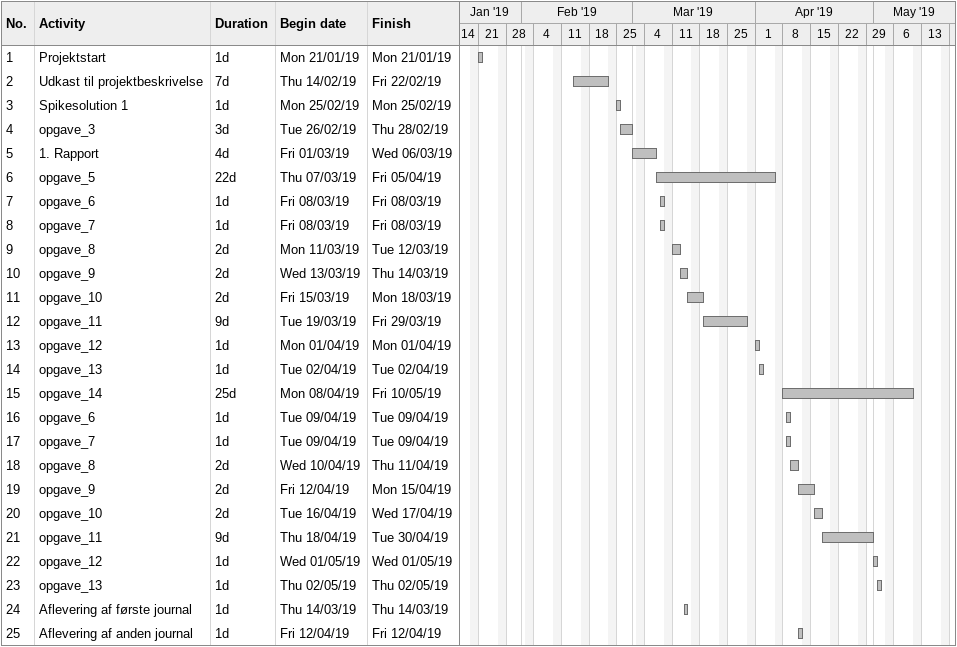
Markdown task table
| ID | Task | Duration | Start | Finish |
|---|---|---|---|---|
| 1 | Projektstart | 1d | 2019-01-21 | 2019-01-21 |
| 2 | Udkast til projektbeskrivelse | 7d | 2019-02-14 | 2019-02-22 |
| 3 | Spikesolution 1 | 1d | 2019-02-25 | 2019-02-25 |
| 4 | opgave_3 | 3d | 2019-02-26 | 2019-02-28 |
| 5 | 1. Rapport | 4d | 2019-03-01 | 2019-03-06 |
| 6 | opgave_5 | 22d | 2019-03-07 | 2019-04-05 |
| 7 | opgave_6 | 1d | 2019-03-08 | 2019-03-08 |
| 8 | opgave_7 | 1d | 2019-03-08 | 2019-03-08 |
| 9 | opgave_8 | 2d | 2019-03-11 | 2019-03-12 |
| 10 | opgave_9 | 2d | 2019-03-13 | 2019-03-14 |
| 11 | opgave_10 | 2d | 2019-03-15 | 2019-03-18 |
| 12 | opgave_11 | 9d | 2019-03-19 | 2019-03-29 |
| 13 | opgave_12 | 1d | 2019-04-01 | 2019-04-01 |
| 14 | opgave_13 | 1d | 2019-04-02 | 2019-04-02 |
| 15 | opgave_14 | 25d | 2019-04-08 | 2019-05-10 |
| 16 | opgave_6 | 1d | 2019-04-09 | 2019-04-09 |
| 17 | opgave_7 | 1d | 2019-04-09 | 2019-04-09 |
| 18 | opgave_8 | 2d | 2019-04-10 | 2019-04-11 |
| 19 | opgave_9 | 2d | 2019-04-12 | 2019-04-15 |
| 20 | opgave_10 | 2d | 2019-04-16 | 2019-04-17 |
| 21 | opgave_11 | 9d | 2019-04-18 | 2019-04-30 |
| 22 | opgave_12 | 1d | 2019-05-01 | 2019-05-01 |
| 23 | opgave_13 | 1d | 2019-05-02 | 2019-05-02 |
| 24 | Aflevering af første journal | 1d | 2019-03-14 | 2019-03-14 |
| 25 | Aflevering af anden journal | 1d | 2019-04-12 | 2019-04-12 |
